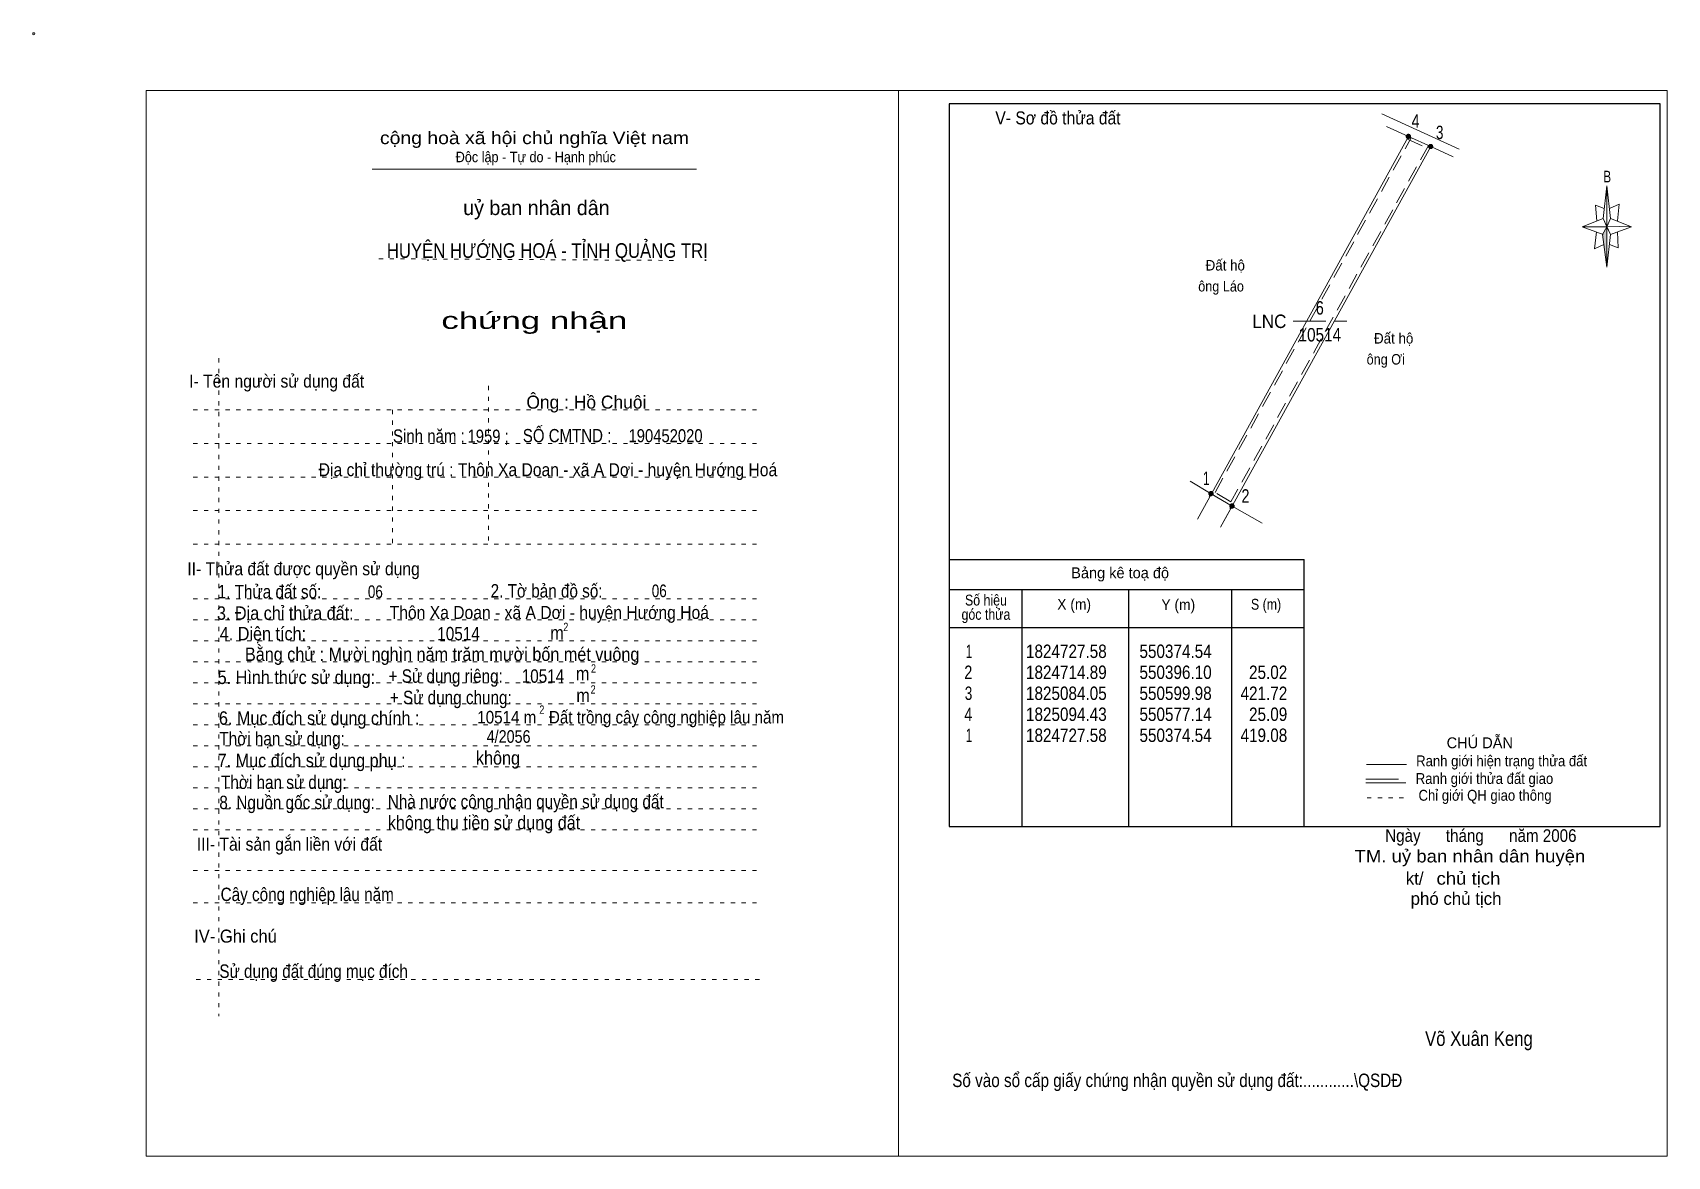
# Model space of a CAD drawing. Header units: centimetres. Extents: x -1.6 to 37.4, y -1.3 to 25.5.
import ezdxf
from ezdxf.enums import TextEntityAlignment as Align

# ---------------------------------------------------------------- set-up
doc = ezdxf.new("R2010")
doc.units = ezdxf.units.CM
doc.header["$LTSCALE"] = 0.13
for name, pattern in [('DOTTED', [1.5, 0.3, -1.2]), ('LONG_DASHED', [7.5, 6, -1.5]), ('MEDIUM_DASHED', [4.5, 3, -1.5])]:
    doc.linetypes.add(name, pattern=pattern)
for name, color, linetype, lineweight in [('1', 7, 'DOTTED', 13), ('10', 7, 'Continuous', 13), ('2', 7, 'Continuous', 25), ('3', 7, 'Continuous', 13), ('30', 7, 'Continuous', 13), ('32', 7, 'LONG_DASHED', 13), ('33', 7, 'LONG_DASHED', 13), ('35', 7, 'Continuous', 13)]:
    doc.layers.add(name, color=color, linetype=linetype, lineweight=lineweight)

msp = doc.modelspace()

# ---------------------------------------------------------------- hatches: boundary and pattern name
at = {"layer": '30'}
msp.add_hatch(color=256, dxfattribs=at).paths.add_polyline_path([(35.91, 20.87), (35.91, 19.91), (35.81, 20.69)])
at = {"layer": '32'}
for points in [[(31.2337, 23.0249, 1), (31.1337, 23.0249, 1)], [(31.7635, 22.7841, 1), (31.6635, 22.7841, 1)], [(26.5339, 14.5149, 1), (26.4339, 14.5149, 1)], [(27.034, 14.2205, 1), (26.934, 14.2205, 1)]]:
    msp.add_hatch(color=256, dxfattribs=at).paths.add_polyline_path(points)

# ---------------------------------------------------------------- linework, layer by layer
at = {"layer": '1', "linetype": 'Continuous'}
msp.add_line((6.51, 22.24), (14.23, 22.24), dxfattribs=at)
at = {"layer": '1'}
for p, q in [((6.67, 20.11), (13.82, 20.07)), ((2.86, 17.74), (2.86, 2.07)), ((9.28, 17.08), (9.28, 13.31)), ((2.25, 16.51), (15.75, 16.51)), ((6.99, 16.51), (6.99, 13.31)), ((2.25, 15.71), (15.75, 15.71)), ((2.25, 14.91), (15.75, 14.91)), ((2.25, 14.11), (15.75, 14.11)), ((2.25, 13.31), (15.75, 13.31)), ((2.25, 12.01), (15.75, 12.01)), ((2.25, 11.51), (15.75, 11.51)), ((2.25, 11.01), (15.75, 11.01)), ((2.25, 10.51), (15.75, 10.51)), ((2.25, 10.01), (15.75, 10.01)), ((2.25, 9.51), (15.75, 9.51)), ((2.25, 9.01), (15.75, 9.01)), ((2.25, 8.51), (15.75, 8.51)), ((2.25, 8.01), (15.75, 8.01)), ((2.25, 7.51), (15.75, 7.51)), ((2.25, 7.01), (15.75, 7.01)), ((2.25, 6.51), (15.75, 6.51)), ((2.25, 5.54), (15.75, 5.54)), ((2.25, 4.77), (15.75, 4.77)), ((2.32, 2.94), (15.82, 2.94))]:
    msp.add_line(p, q, dxfattribs=at)
at = {"layer": '10'}
for p, q in [((30.55, 23.56), (32.39, 22.72)), ((30.66, 23.26), (31.19, 23.02)), ((31.72, 22.78), (32.25, 22.54)), ((25.99, 14.81), (26.49, 14.51)), ((26.99, 14.22), (26.49, 14.51)), ((26.99, 14.22), (27.7, 13.81))]:
    msp.add_line(p, q, dxfattribs=at)
at = {"layer": '10', "linetype": 'MEDIUM_DASHED'}
for p, q in [((26.58, 14.54), (31.25, 22.99)), ((31.66, 22.81), (26.96, 14.32)), ((31.16, 22.96), (31.69, 22.72)), ((26.96, 14.32), (26.58, 14.54))]:
    msp.add_line(p, q, dxfattribs=at)
at = {"layer": '10'}
for points in [[(26.16, 13.91), (31.19, 23.02), (31.72, 22.78), (26.71, 13.72), (26.99, 14.22)], [(26.49, 14.51), (26.47, 14.48), (26.44, 14.45)], [(26.99, 14.22), (26.98, 14.2), (26.93, 14.16)]]:
    msp.add_lwpolyline(points, dxfattribs=at)
msp.add_circle((-1.55, 25.47), 0.025, dxfattribs=at)
at = {"layer": '2'}
for p, q in [((20.25, 12.95), (28.7, 12.95)), ((28.7, 6.59), (28.7, 12.95)), ((20.25, 12.23), (28.7, 12.23)), ((21.99, 6.59), (21.99, 12.23)), ((24.53, 10.89), (24.53, 12.23)), ((26.97, 12.23), (26.97, 6.59)), ((20.25, 11.33), (28.7, 11.33))]:
    msp.add_line(p, q, dxfattribs=at)
msp.add_lwpolyline([(37.18, 23.8), (20.25, 23.8), (20.25, 6.59), (37.18, 6.59)], close=True, dxfattribs=at)
msp.add_lwpolyline([(24.53, 6.59), (24.53, 10.39), (24.53, 10.89)], dxfattribs=at)
at = {"layer": '3'}
msp.add_line((19.04, 24.12), (19.04, -1.27), dxfattribs=at)
for points in [[(19.04, 24.12), (1.13, 24.12), (1.13, -1.27), (19.04, -1.27)], [(19.04, -1.27), (37.35, -1.27), (37.35, 24.12), (19.04, 24.12)]]:
    msp.add_lwpolyline(points, dxfattribs=at)
at = {"layer": '30'}
for p, q in [((35.82, 21.07), (35.91, 21.85)), ((36, 21.07), (36.5, 20.87)), ((35.82, 20.69), (35.32, 20.87)), ((36, 20.69), (35.91, 19.91)), ((36.16, 20.75), (36.18, 20.37)), ((36.18, 20.37), (35.97, 20.45))]:
    msp.add_line(p, q, dxfattribs=at)
for points in [[(35.91, 21.85), (36, 21.07), (35.91, 20.87)], [(35.91, 20.87), (35.32, 20.87), (35.82, 21.07), (36, 20.69), (36.5, 20.87), (35.91, 20.89)], [(35.91, 20.87), (35.91, 19.91), (35.81, 20.69)]]:
    msp.add_lwpolyline(points, close=True, dxfattribs=at)
for points in [[(35.97, 21.31), (36.2, 21.41), (36.16, 21.01)], [(35.91, 20.87), (35.82, 21.07), (35.32, 20.87)], [(35.85, 21.31), (35.64, 21.39), (35.67, 21.01)], [(35.66, 20.75), (35.62, 20.35), (35.84, 20.45)], [(35.91, 20.87), (36, 20.69), (36.5, 20.87)]]:
    msp.add_lwpolyline(points, dxfattribs=at)
at = {"layer": '32'}
for centre in [(31.1837, 23.0249), (31.7135, 22.7841), (26.4839, 14.5149), (26.984, 14.2205)]:
    msp.add_circle(centre, 0.05, dxfattribs=at)
at = {"layer": '33'}
msp.add_line((28.44, 18.62), (29.72, 18.62), dxfattribs=at)
at = {"layer": '35'}
for p, q in [((30.19, 8.06), (31.14, 8.06)), ((30.17, 7.63), (31.12, 7.63))]:
    msp.add_line(p, q, dxfattribs=at)
at = {"layer": '35', "linetype": 'LONG_DASHED'}
msp.add_line((30.17, 7.71), (31.12, 7.71), dxfattribs=at)
at = {"layer": '35', "linetype": 'DOTTED'}
msp.add_line((30.2, 7.27), (31.19, 7.27), dxfattribs=at)

# ---------------------------------------------------------------- texts
at = {"layer": '1'}
for s, height, width, p in [('V- Sơ đồ thửa đất', 0.31, 0.9, (22.84, 23.31)), ('cộng hoà xã hội chủ nghĩa Việt nam', 0.3, 1.15, (10.375, 22.84)), ('Độc lập - Tự do - Hạnh phúc', 0.25, 0.9, (10.405, 22.41)), ('chứng nhận', 0.4, 1.55, (10.37, 18.44)), ('I- Tên người sử dụng đất', 0.31, 0.9, (4.235, 17.04)), ('II- Thửa đất được quyền sử dụng', 0.31, 0.9, (4.875, 12.57)), ('III- Tài sản gắn liền với đất', 0.31, 0.9, (4.54, 6.01)), ('IV- Ghi chú', 0.31, 0.95, (3.255, 3.82))]:
    msp.add_text(s, height=height, dxfattribs=dict(at, width=width)).set_placement(p, align=Align.CENTER)
msp.add_text('uỷ ban nhân dân', height=0.35, dxfattribs=at).set_placement((10.42, 21.15), align=Align.CENTER)
at = {"layer": '10'}
for s, width, p in [('  Đất hộ', 0.95, (26.18, 19.83)), ('ông Láo', 0.9, (26.18, 19.33)), ('  Đất hộ', 0.95, (30.19, 18.09)), ('ông Ơi', 0.9, (30.19, 17.59))]:
    msp.add_text(s, height=0.25, dxfattribs=dict(at, width=width)).set_placement(p)
for s, height, p in [('Ông : Hồ Chuôi', 0.31, (11.61, 16.54)), ('kt/ ', 0.3, (31.39, 5.2)), ('phó chủ tịch ', 0.3, (32.375, 4.72))]:
    msp.add_text(s, height=height, dxfattribs=at).set_placement(p, align=Align.CENTER)
for s, height, width, p in [('Sinh năm :', 0.3149, 0.85, (7.86, 15.73)), ('1959 ;', 0.31, 0.85, (9.27, 15.73)), ('SỐ CMTND :', 0.3149, 0.85, (11.15, 15.74)), ('190452020', 0.31, 0.85, (13.495, 15.74)), ('Địa chỉ thường trú : Thôn Xa Doan - xã A Dơi - huyện Hướng Hoá', 0.31, 0.9, (10.695, 14.93)), ('06', 0.3, 0.8, (6.585, 12.03)), ('06', 0.3, 0.8, (13.345, 12.05)), (' Thôn Xa Doan - xã A Dơi - huyện Hướng Hoá', 0.31, 0.9, (10.675, 11.53)), ('10514 m   Đất trồng cây công nghiệp lâu năm ', 0.3, 0.9, (12.715, 9.04)), ('4/2056 ', 0.3, 0.85, (9.805, 8.58)), ('Ngày      tháng      năm 2006', 0.3, 0.9, (32.91, 6.22)), ('TM. uỷ ban nhân dân huyện', 0.3, 1.1, (32.65, 5.73)), ('chủ tịch', 0.3, 1.1, (32.615, 5.2)), ('Võ Xuân Keng ', 0.35, 0.85, (32.92, 1.36))]:
    msp.add_text(s, height=height, dxfattribs=dict(at, width=width)).set_placement(p, align=Align.CENTER)
at = {"layer": '2'}
for s, height, width, p in [('HUYỆN HƯỚNG HOÁ - TỈNH QUẢNG TRỊ', 0.35, 0.85, (10.68, 20.13)), ('Số hiệu', 0.2591, 0.85, (21.125, 11.85)), ('3. Địa chỉ thửa đất:', 0.32, 0.9, (4.44, 11.51)), ('góc thửa', 0.2591, 0.85, (21.125, 11.51)), ('X (m)', 0.2591, 0.95, (23.225, 11.75)), ('Y (m)', 0.2591, 0.95, (25.705, 11.74)), ('S (m)', 0.2591, 0.85, (27.795, 11.75)), ('Số vào sổ cấp giấy chứng nhận quyền sử dụng đất:............\\QSDĐ', 0.32, 0.85, (25.68, 0.38))]:
    msp.add_text(s, height=height, dxfattribs=dict(at, width=width)).set_placement(p, align=Align.CENTER)
msp.add_text('Bảng kê toạ độ', height=0.2591, dxfattribs=at).set_placement((24.32, 12.5), align=Align.CENTER)
for s, height, width, p in [('1. Thửa đất số:', 0.32, 0.85, (2.83, 12.02)), ('2. Tờ bản đồ số:', 0.32, 0.85, (9.33, 12.04)), ('4. Diện tích:', 0.32, 0.9, (2.88, 11.02)), ('10514', 0.32, 0.85, (8.06, 11.02)), ('m', 0.32, 0.9, (10.75, 11.04)), ('2', 0.2, 0.8, (11.06, 11.24)), ('Bằng chử : Mười nghìn năm trăm mười bốn mét vuông', 0.32, 0.9, (3.48, 10.53)), ('5. Hình thức sử dụng:', 0.32, 0.9, (2.83, 9.98)), ('+ Sử dụng riêng:', 0.32, 0.85, (6.9, 10.01)), ('10514', 0.32, 0.85, (10.07, 10.01)), ('m', 0.32, 0.9, (11.36, 10.07)), ('2', 0.2, 0.8, (11.72, 10.25)), ('+ Sử dụng chung:', 0.32, 0.85, (6.93, 9.5)), ('m', 0.32, 0.9, (11.37, 9.55)), ('2', 0.2, 0.8, (11.71, 9.75)), ('6. Mục đích sử dụng chính : ', 0.32, 0.9, (2.86, 9.01)), ('2', 0.2, 0.8, (10.49, 9.27)), ('Thời hạn sử dụng: ', 0.32, 0.85, (2.87, 8.52)), ('7. Mục đích sử dụng phụ : ', 0.32, 0.9, (2.83, 8)), ('không', 0.32, 0.9, (8.98, 8.06)), ('Thời hạn sử dụng: ', 0.32, 0.85, (2.91, 7.48)), ('8. Nguồn gốc sử dụng: ', 0.32, 0.85, (2.87, 7)), ('Nhà nước công nhận quyền sử dụng đất ', 0.32, 0.85, (6.88, 7.02)), ('không thu tiền sử dụng đất', 0.32, 0.9, (6.88, 6.52)), ('Cây công nghiệp lâu năm', 0.32, 0.85, (2.9, 4.81)), ('Sử dụng đất đúng mục đích', 0.32, 0.85, (2.87, 2.98))]:
    msp.add_text(s, height=height, dxfattribs=dict(at, width=width)).set_placement(p)
at = {"layer": '30', "width": 0.75}
msp.add_text('B', height=0.2756, dxfattribs=at).set_placement((35.92, 21.93), align=Align.CENTER)
at = {"layer": '30'}
for s, width, p in [('1', 0.65, (20.8, 10.6)), ('1824727.58', 0.85, (24, 10.6)), ('550374.54', 0.85, (26.5, 10.6)), ('550374.54', 0.85, (26.5, 10.6)), ('2', 0.8, (20.8, 10.1)), ('1824714.89', 0.85, (24, 10.1)), ('550396.10', 0.85, (26.5, 10.1)), ('25.02', 0.85, (28.3, 10.1)), ('3', 0.75, (20.8, 9.6)), ('1825084.05', 0.85, (24, 9.6)), ('550599.98', 0.85, (26.5, 9.6)), ('421.72', 0.85, (28.3, 9.6)), ('4', 0.8, (20.8, 9.1)), ('1825094.43', 0.85, (24, 9.1)), ('550577.14', 0.85, (26.5, 9.1)), ('25.09', 0.85, (28.3, 9.1)), ('1', 0.65, (20.8, 8.6)), ('1824727.58', 0.85, (24, 8.6)), ('550374.54', 0.85, (26.5, 8.6)), ('419.08', 0.85, (28.3, 8.6))]:
    msp.add_text(s, height=0.32, dxfattribs=dict(at, width=width)).set_placement(p, align=Align.RIGHT)
at = {"layer": '32'}
for s, width, p in [('4', 0.8, (31.355, 23.23)), ('3', 0.75, (31.93, 22.96)), ('1', 0.65, (26.37, 14.72)), ('2', 0.8, (27.305, 14.3))]:
    msp.add_text(s, height=0.32, dxfattribs=dict(at, width=width)).set_placement(p, align=Align.CENTER)
at = {"layer": '33'}
for s, width, p in [('6', 0.8, (29.075, 18.78)), ('10514', 0.85, (29.075, 18.14))]:
    msp.add_text(s, height=0.32, dxfattribs=dict(at, width=width)).set_placement(p, align=Align.CENTER)
at = {"layer": '33', "width": 0.95}
msp.add_text('LNC', height=0.32, dxfattribs=at).set_placement((28.28, 18.46), align=Align.RIGHT)
at = {"layer": '35'}
msp.add_text('CHÚ DẪN', height=0.2591, dxfattribs=at).set_placement((32.885, 8.45), align=Align.CENTER)
at = {"layer": '35', "width": 0.9}
for s, p in [('Ranh giới hiện trạng thửa đất', (33.405, 8.02)), ('Ranh giới thửa đất giao ', (33.04, 7.6)), ('Chỉ giới QH giao thông', (33.01, 7.2))]:
    msp.add_text(s, height=0.2591, dxfattribs=at).set_placement(p, align=Align.CENTER)

doc.saveas('drawing.dxf')
